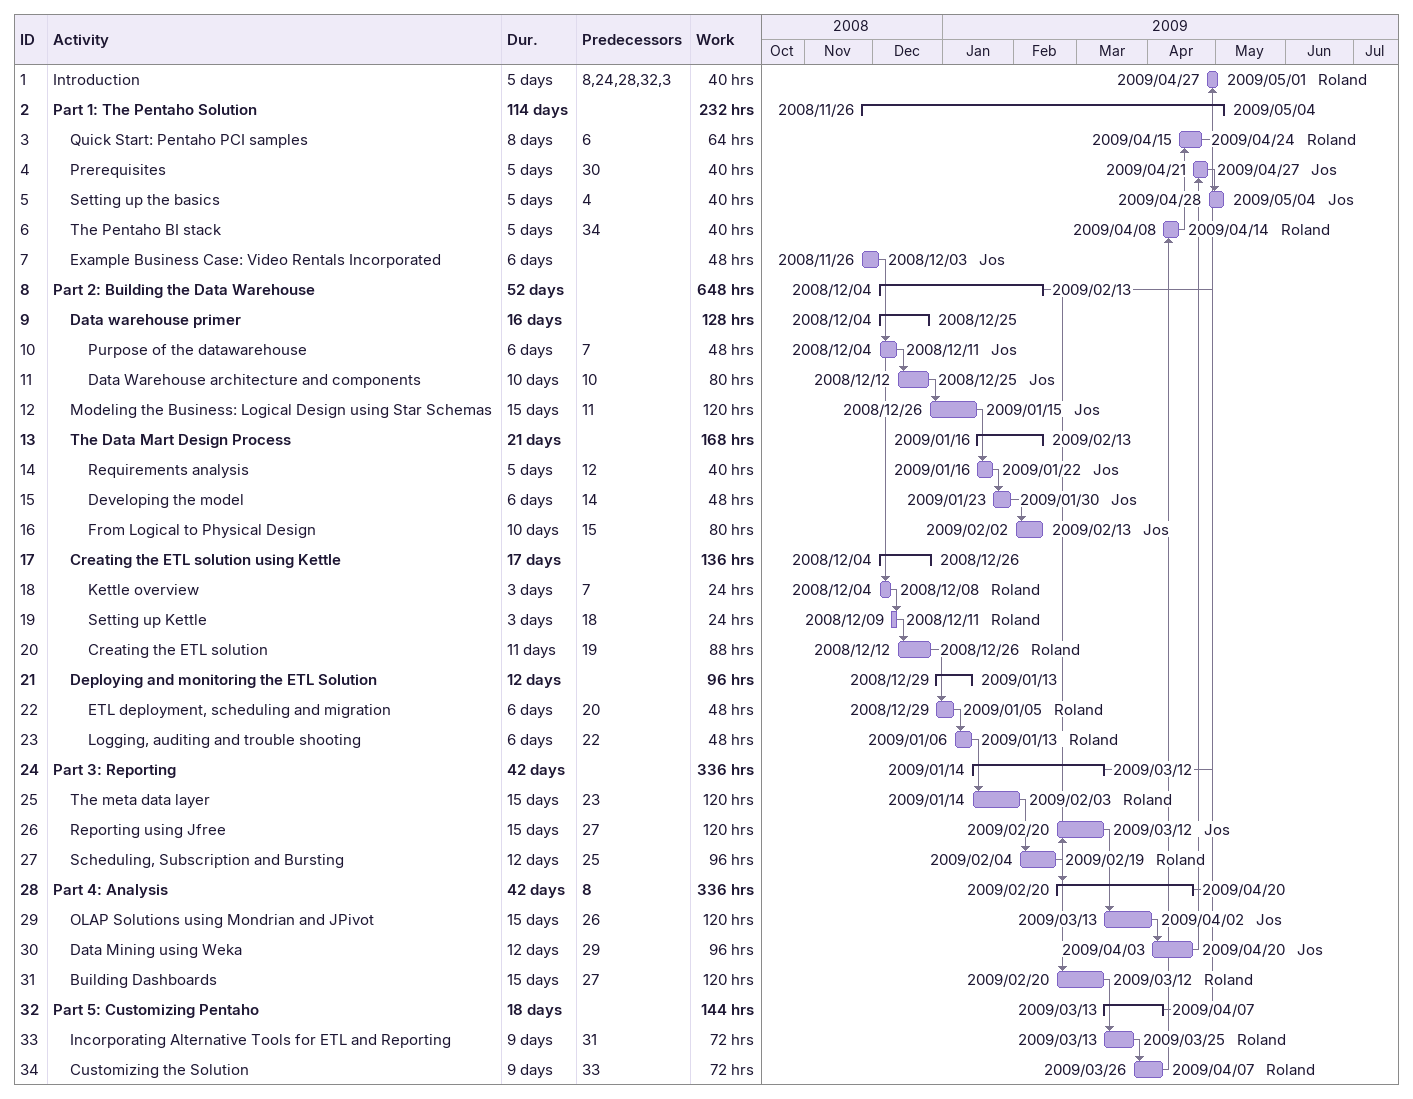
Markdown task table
| ID | Level | Task | Duration | Start | Finish | Predecessors | Resources | Work (h) |
|---|---|---|---|---|---|---|---|---|
| 1 | 1 | Introduction | 5d | 2009-04-27 | 2009-05-01 | 8, 24, 28, 32, 3 | Roland | 40 |
| 2 | 1 | **Part 1: The Pentaho Solution** | 114d | 2008-11-26 | 2009-05-04 |  |  | 232 |
| 3 | 2 | Quick Start: Pentaho PCI samples | 8d | 2009-04-15 | 2009-04-24 | 6 | Roland | 64 |
| 4 | 2 | Prerequisites | 5d | 2009-04-21 | 2009-04-27 | 30 | Jos | 40 |
| 5 | 2 | Setting up the basics | 5d | 2009-04-28 | 2009-05-04 | 4 | Jos | 40 |
| 6 | 2 | The Pentaho BI stack | 5d | 2009-04-08 | 2009-04-14 | 34 | Roland | 40 |
| 7 | 2 | Example Business Case: Video Rentals Incorporated | 6d | 2008-11-26 | 2008-12-03 |  | Jos | 48 |
| 8 | 1 | **Part 2: Building the Data Warehouse** | 52d | 2008-12-04 | 2009-02-13 |  |  | 648 |
| 9 | 2 | **Data warehouse primer** | 16d | 2008-12-04 | 2008-12-25 |  |  | 128 |
| 10 | 3 | Purpose of the datawarehouse | 6d | 2008-12-04 | 2008-12-11 | 7 | Jos | 48 |
| 11 | 3 | Data Warehouse architecture and components | 10d | 2008-12-12 | 2008-12-25 | 10 | Jos | 80 |
| 12 | 2 | Modeling the Business: Logical Design using Star Schemas | 15d | 2008-12-26 | 2009-01-15 | 11 | Jos | 120 |
| 13 | 2 | **The Data Mart Design Process** | 21d | 2009-01-16 | 2009-02-13 |  |  | 168 |
| 14 | 3 | Requirements analysis | 5d | 2009-01-16 | 2009-01-22 | 12 | Jos | 40 |
| 15 | 3 | Developing the model | 6d | 2009-01-23 | 2009-01-30 | 14 | Jos | 48 |
| 16 | 3 | From Logical to Physical Design | 10d | 2009-02-02 | 2009-02-13 | 15 | Jos | 80 |
| 17 | 2 | **Creating the ETL solution using Kettle** | 17d | 2008-12-04 | 2008-12-26 |  |  | 136 |
| 18 | 3 | Kettle overview | 3d | 2008-12-04 | 2008-12-08 | 7 | Roland | 24 |
| 19 | 3 | Setting up Kettle | 3d | 2008-12-09 | 2008-12-11 | 18 | Roland | 24 |
| 20 | 3 | Creating the ETL solution | 11d | 2008-12-12 | 2008-12-26 | 19 | Roland | 88 |
| 21 | 2 | **Deploying and monitoring the ETL Solution** | 12d | 2008-12-29 | 2009-01-13 |  |  | 96 |
| 22 | 3 | ETL deployment, scheduling and migration | 6d | 2008-12-29 | 2009-01-05 | 20 | Roland | 48 |
| 23 | 3 | Logging, auditing and trouble shooting | 6d | 2009-01-06 | 2009-01-13 | 22 | Roland | 48 |
| 24 | 1 | **Part 3: Reporting** | 42d | 2009-01-14 | 2009-03-12 |  |  | 336 |
| 25 | 2 | The meta data layer | 15d | 2009-01-14 | 2009-02-03 | 23 | Roland | 120 |
| 26 | 2 | Reporting using Jfree | 15d | 2009-02-20 | 2009-03-12 | 27 | Jos | 120 |
| 27 | 2 | Scheduling, Subscription and Bursting | 12d | 2009-02-04 | 2009-02-19 | 25 | Roland | 96 |
| 28 | 1 | **Part 4: Analysis** | 42d | 2009-02-20 | 2009-04-20 | 8 |  | 336 |
| 29 | 2 | OLAP Solutions using Mondrian and JPivot | 15d | 2009-03-13 | 2009-04-02 | 26 | Jos | 120 |
| 30 | 2 | Data Mining using Weka | 12d | 2009-04-03 | 2009-04-20 | 29 | Jos | 96 |
| 31 | 2 | Building Dashboards | 15d | 2009-02-20 | 2009-03-12 | 27 | Roland | 120 |
| 32 | 1 | **Part 5: Customizing Pentaho** | 18d | 2009-03-13 | 2009-04-07 |  |  | 144 |
| 33 | 2 | Incorporating Alternative Tools for ETL and Reporting | 9d | 2009-03-13 | 2009-03-25 | 31 | Roland | 72 |
| 34 | 2 | Customizing the Solution | 9d | 2009-03-26 | 2009-04-07 | 33 | Roland | 72 |
